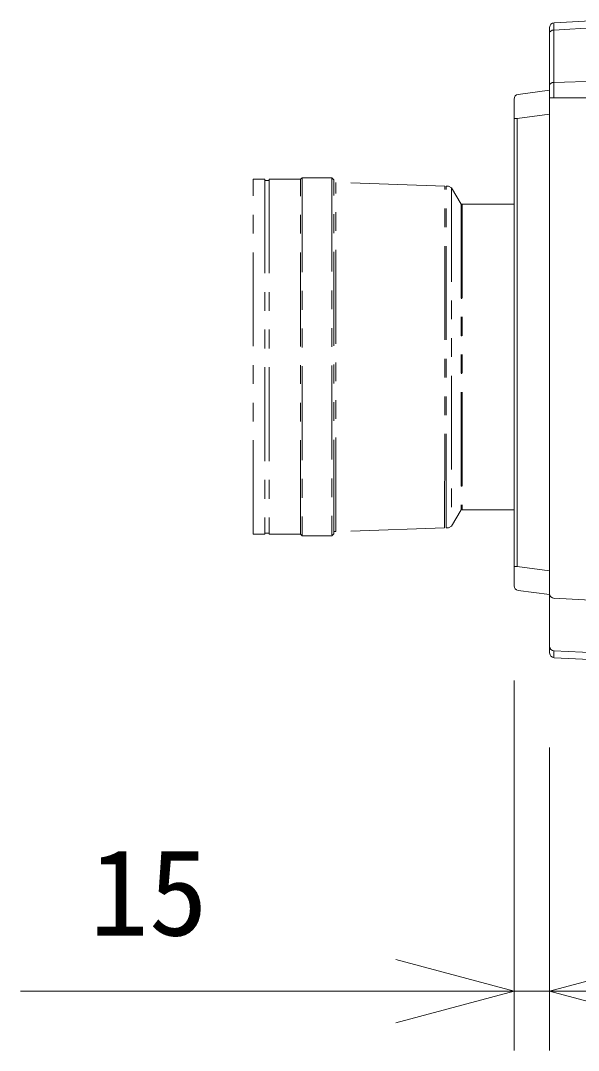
# Model space of a CAD drawing. Units: millimetres, scale not verified. Extents: x -62 to 63, y -56 to 57.
# Drawn here: x 2.08 to 13.86, y 12.73 to 34.48 of the extents above; entities that cross this region are included whole.
import ezdxf
from ezdxf.enums import TextEntityAlignment as Align

# ---------------------------------------------------------------- set-up
doc = ezdxf.new("R2010")
doc.units = ezdxf.units.MM
doc.header["$LTSCALE"] = 0.125
doc.linetypes.add('USER2', pattern=[31.75, 15.875, -3.175, 3.175, -3.175, 3.175, -3.175])
for name, color, linetype, lineweight in [('0-0_0', 7, 'Continuous', 20), ('0-4_SUNPO', 3, 'Continuous', 18), ('0-5_GAIKEI', 8, 'Continuous', 18)]:
    doc.layers.add(name, color=color, linetype=linetype, lineweight=lineweight)
doc.styles.add('ＭＳ ゴシック', font='')
doc.styles.get('ＭＳ ゴシック').set_extended_font_data('MS Gothic')

# ---------------------------------------------------------------- blocks, each defined once
blk = doc.blocks.new('_Open30')
at = {"layer": '0-0_0'}
blk.add_line((0, 0), (-1, 0), dxfattribs=at)
blk.add_lwpolyline([(-1, 0.26795), (0, 0), (-1, -0.26795)], dxfattribs=at)
blk = doc.blocks.new('D4')
at = {"layer": '0-4_SUNPO'}
blk.add_line((77.7406, 80.6227), (77.7406, 74.2282), dxfattribs=at)
at = {"layer": '0-4_SUNPO', "xscale": 2.5, "yscale": 2.5, "rotation": 180}
blk.add_blockref('_Open30', (77.7406, 75.4782), dxfattribs=at)
blk = doc.blocks.new('D5')
at = {"layer": '0-4_SUNPO'}
for p, q in [((76.9906, 82.0405), (76.9906, 74.2282)), ((77.7406, 80.6227), (77.7406, 74.2282)), ((74.4906, 75.4782), (66.5739, 75.4782)), ((77.7406, 75.4782), (76.9906, 75.4782)), ((80.2406, 75.4782), (82.7406, 75.4782))]:
    blk.add_line(p, q, dxfattribs=at)
at = {"layer": '0-4_SUNPO', "xscale": 2.5, "yscale": 2.5}
blk.add_blockref('_Open30', (76.9906, 75.4782), dxfattribs=at)
at = {"layer": '0-4_SUNPO', "xscale": 2.5, "yscale": 2.5, "rotation": 180}
blk.add_blockref('_Open30', (77.7406, 75.4782), dxfattribs=at)
at = {"layer": '0-4_SUNPO', "color": 7, "style": 'ＭＳ ゴシック'}
blk.add_text('15', height=1.833, dxfattribs=at).set_placement((68.0323, 76.1032), align=Align.BOTTOM_LEFT)

msp = doc.modelspace()

# ---------------------------------------------------------------- linework, layer by layer
at = {"layer": '0-5_GAIKEI', "color": 1}
for p, q in [((13.3395, 34.4339), (13.3395, 32.8501)), ((13.3392, 34.2773), (14.2457, 34.3334)), ((14.2459, 33.1974), (13.3395, 33.1749)), ((13.2499, 32.8501), (48.4173, 32.8501)), ((12.4999, 32.414), (12.5671, 32.414)), ((12.4999, 22.9478), (12.5671, 22.9478)), ((13.2499, 22.8583), (12.5671, 22.9478)), ((13.3395, 22.2769), (14.2459, 22.2317)), ((13.3395, 21.169), (13.3395, 21.0235)), ((13.3395, 21.169), (14.2459, 21.1238))]:
    msp.add_line(p, q, dxfattribs=at)
at = {"layer": '0-5_GAIKEI', "color": 7}
for p, q in [((13.345, 34.4343), (14.2459, 34.4789)), ((13.2499, 21.1231), (13.2499, 34.3344)), ((12.587, 32.9203), (13.2497, 33.0069)), ((12.4999, 22.5409), (12.4999, 32.8212)), ((13.2497, 22.3549), (12.5869, 22.4417)), ((13.345, 21.0232), (14.2459, 20.9783))]:
    msp.add_line(p, q, dxfattribs=at)
at = {"layer": '0-5_GAIKEI', "linetype": 'USER2'}
for p, q in [((7.241, 31.1269), (6.9949, 31.1265)), ((7.241, 31.1273), (7.241, 23.6303)), ((7.3306, 31.1047), (7.241, 31.1047)), ((7.3304, 31.1269), (7.3304, 23.6303)), ((7.9907, 23.6303), (7.9906, 31.1269)), ((8.0242, 31.1495), (8.0242, 23.5968)), ((8.6507, 31.1608), (8.6509, 23.5964)), ((8.6955, 23.6416), (8.6953, 31.1158)), ((11.0341, 30.9819), (8.6953, 31.0614)), ((8.7401, 23.6864), (8.7401, 31.0599)), ((11.0339, 23.7647), (11.0341, 30.9819)), ((11.0678, 23.7643), (11.0676, 30.9816)), ((11.0676, 30.9816), (11.1122, 30.9812)), ((11.1796, 30.9481), (11.1796, 23.7982)), ((11.381, 30.6009), (11.381, 24.1453)), ((11.3921, 30.5896), (11.3923, 24.1562)), ((11.4032, 30.6013), (11.4032, 24.1449)), ((11.0678, 23.7643), (11.1124, 23.7647)), ((7.3306, 23.6525), (7.241, 23.6525))]:
    msp.add_line(p, q, dxfattribs=at)
at = {"layer": '0-5_GAIKEI', "color": 1}
for points in [[(13.3393, 34.2772), (13.306, 34.2771), (13.2725, 34.2547), (13.2501, 34.2323)], [(13.3393, 33.1746), (13.3058, 33.1746), (13.2723, 33.1522), (13.2499, 33.1298)], [(12.5671, 22.9478), (12.5671, 32.414), (13.2501, 32.5033)]]:
    msp.add_lwpolyline(points, dxfattribs=at)
at = {"layer": '0-5_GAIKEI', "linetype": 'USER2'}
for points in [[(7.241, 23.6303), (6.9949, 23.6306), (6.9949, 31.1265)], [(8.6955, 31.1156), (8.6509, 31.1608), (8.0242, 31.1604), (7.9907, 31.1269), (7.3304, 31.1269)], [(12.4996, 30.6006), (11.403, 30.6009), (11.3921, 30.5896), (11.3806, 30.6009), (11.1794, 30.9477), (11.1122, 30.9812)], [(12.4997, 24.1453), (11.4032, 24.1449), (11.3923, 24.1562), (11.3808, 24.1449), (11.1796, 23.7982), (11.1124, 23.7647)], [(11.0339, 23.7647), (8.7401, 23.6864), (8.6955, 23.6864)], [(8.6955, 23.6416), (8.6509, 23.5964), (8.0242, 23.5968), (7.9907, 23.6303), (7.3304, 23.6303)]]:
    msp.add_lwpolyline(points, dxfattribs=at)
at = {"layer": '0-5_GAIKEI', "color": 7}
for centre, start, end in [((13.3499, 34.3344), 92.83542, 180), ((12.5999, 32.8212), 97.44643, 180), ((12.5999, 22.5409), 180, 262.52906), ((13.3499, 21.1231), 180, 267.14736)]:
    msp.add_arc(centre, 0.1, start, end, dxfattribs=at)
at = {"layer": '0-5_GAIKEI', "color": 1}
for centre in [(13.3497, 22.3761), (13.3497, 21.2682)]:
    msp.add_arc(centre, 0.1, 180, 267.14736, dxfattribs=at)

# ---------------------------------------------------------------- block references
at = {"layer": '0-4_SUNPO'}
for name in ['D4', 'D5']:
    msp.add_blockref(name, (-64.4907, -61.4996), dxfattribs=at)

doc.saveas('drawing.dxf')
